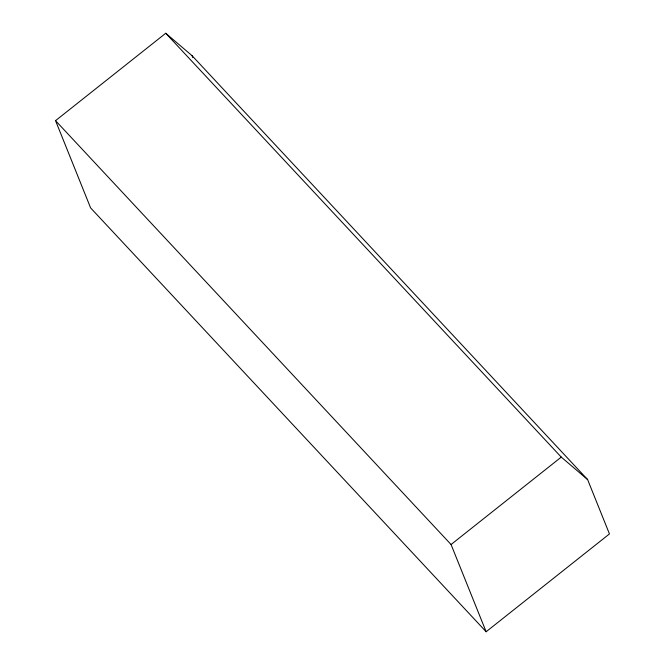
<?xml version="1.0" encoding="UTF-8"?>
<svg xmlns="http://www.w3.org/2000/svg" width="665" height="665" viewBox="0 0 665 665"><rect width="100%" height="100%" fill="white"/><g stroke="black" fill="none" stroke-linecap="round" stroke-linejoin="round"><path stroke-width="1" d="M55.544 120.656L165.743 33.25L192.085 55.71L587.602 479.565L609.456 533.929L486.132 631.75L90.606 207.896L55.544 120.656L451.061 544.519L486.132 631.75M451.061 544.519L561.26 457.104L587.602 479.565M165.743 33.25L561.26 457.104M192.085 55.71L192.85 57.614"/></g></svg>
